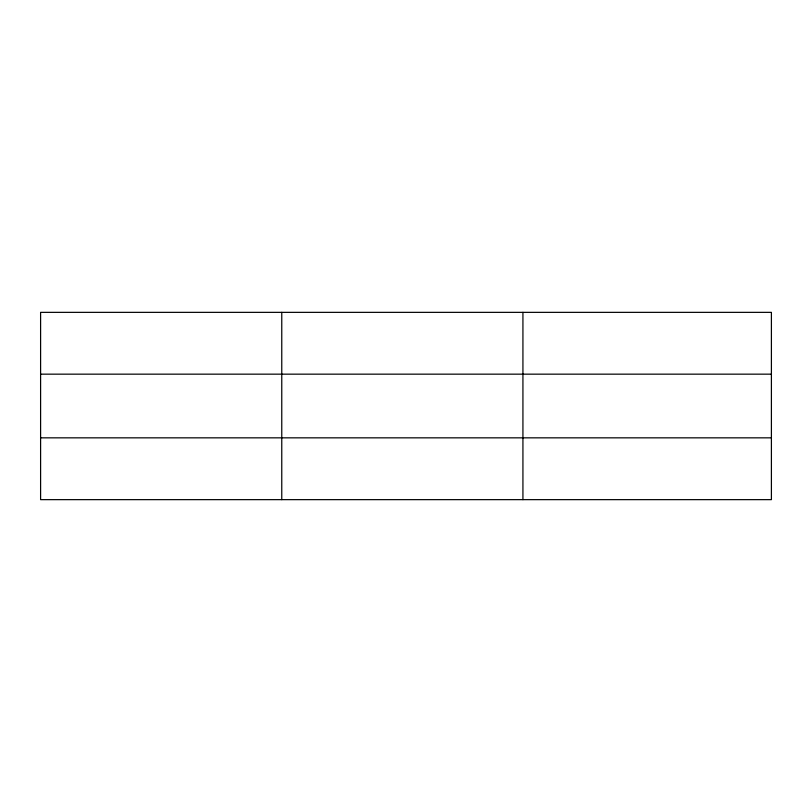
<?xml version="1.0" encoding="UTF-8"?>
<svg xmlns="http://www.w3.org/2000/svg" width="812" height="812" viewBox="0 0 812 812"><rect width="100%" height="100%" fill="white"/><g stroke="black" fill="none" stroke-linecap="round" stroke-linejoin="round"><path stroke-width="1.22" d="M281.764 499.644L281.764 312.356M522.928 499.644L522.928 312.356M771.4 437.841L771.4 499.644L40.6 499.644L40.6 312.356L771.4 312.356L771.4 437.841L40.6 437.841M40.6 374.159L771.4 374.159"/></g></svg>
